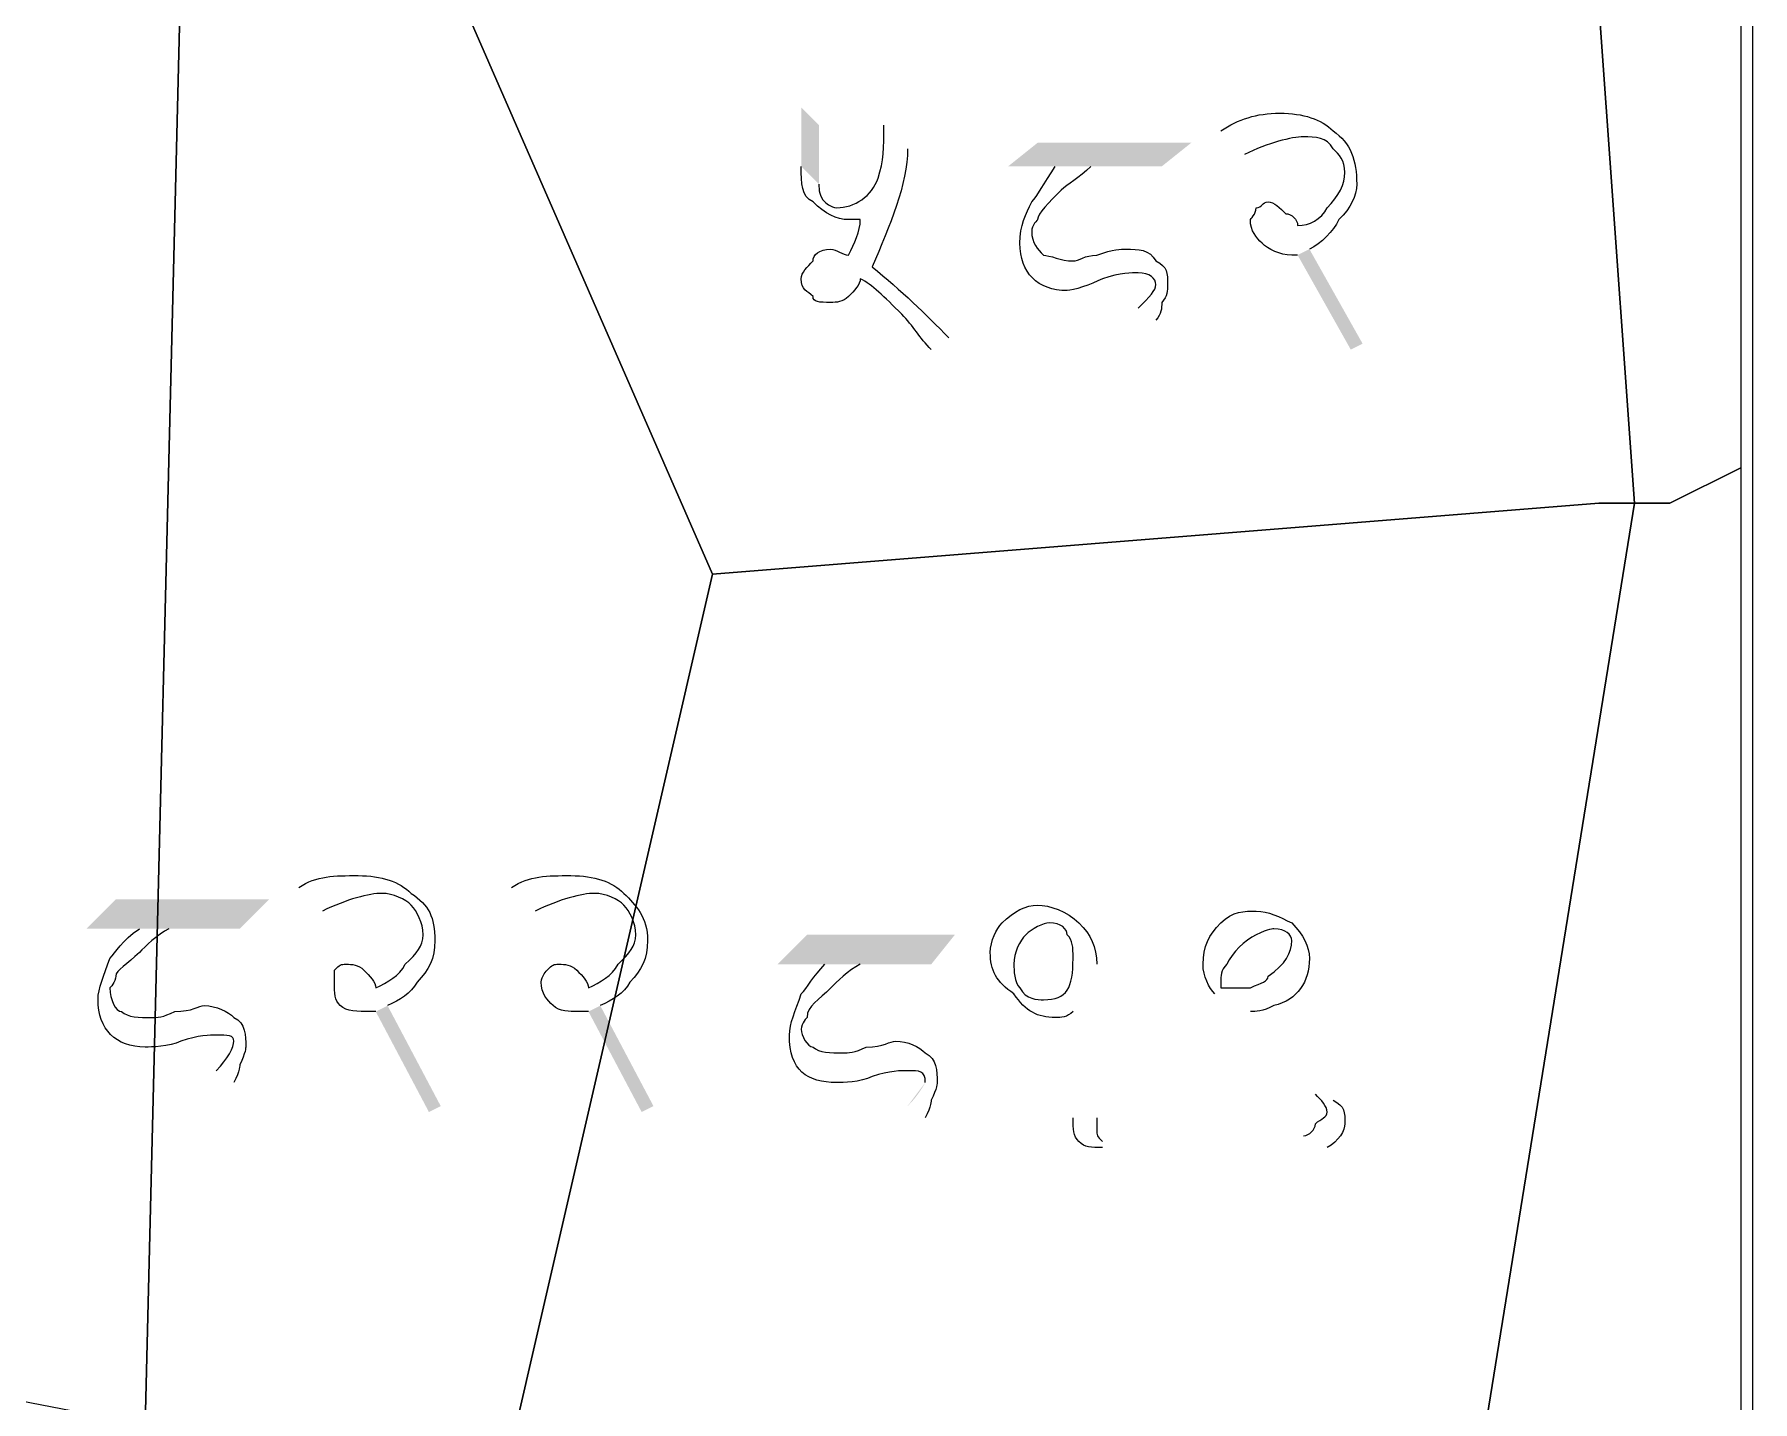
# Model space of a CAD drawing. Header units: metres. Extents: x 345912 to 349030, y 3061206 to 3061792.
# Drawn here: x 346124.85 to 346139.62, y 3061353.09 to 3061364.84 of the extents above; entities that cross this region are included whole.
import ezdxf

# ---------------------------------------------------------------- set-up
doc = ezdxf.new("R2010")
doc.units = ezdxf.units.M
doc.header["$MEASUREMENT"] = 0
doc.layers.add('PDF5_Geometry', color=7, linetype='Continuous')
doc.layers.add('PDF5_Solid Fills', color=7, linetype='Continuous')

msp = doc.modelspace()

# ---------------------------------------------------------------- hatches: boundary and pattern name
at = {"layer": 'PDF5_Solid Fills', "transparency": 33554559}
h = msp.add_hatch(color=256, dxfattribs=at)
h.paths.add_polyline_path([(346132.15414, 3061364.06004), (346132.35734, 3061363.85684)], flags=0)
h.paths.add_polyline_path([(346132.71294, 3061362.23124), (346132.56054, 3061362.12964)], flags=0)
h.paths.add_polyline_path([(346131.44294, 3061363.70444), (346131.44294, 3061364.21244), (346131.59534, 3061364.06004), (346131.59534, 3061363.55204)], flags=0)
h.paths.add_polyline_path([(346133.62734, 3061363.70444), (346133.22094, 3061363.70444), (346133.47494, 3061363.90764), (346134.79574, 3061363.90764), (346134.54174, 3061363.70444), (346133.93214, 3061363.70444)], flags=0)
h.paths.add_polyline_path([(346134.49094, 3061362.38364), (346134.33854, 3061362.48524)], flags=0)
h.paths.add_polyline_path([(346135.25294, 3061363.80604), (346135.04974, 3061364.00924)], flags=0)
h.paths.add_polyline_path([(346135.81174, 3061362.99324), (346136.26894, 3061362.18044), (346136.16734, 3061362.12964), (346135.71014, 3061362.94244)], flags=0)
h = msp.add_hatch(color=256, dxfattribs=at)
h.paths.add_polyline_path([(346125.75333, 3061357.15123), (346125.29613, 3061357.15123), (346125.55013, 3061357.40523), (346126.87093, 3061357.40523), (346126.61693, 3061357.15123), (346126.00733, 3061357.15123)], flags=0)
h.paths.add_polyline_path([(346126.56613, 3061355.83043), (346126.41373, 3061355.93203)], flags=0)
h.paths.add_polyline_path([(346127.32813, 3061357.30363), (346127.12493, 3061357.50683)], flags=0)
h.paths.add_polyline_path([(346127.88693, 3061356.49083), (346128.34413, 3061355.62723), (346128.24253, 3061355.57643), (346127.78533, 3061356.44003)], flags=0)
h.paths.add_polyline_path([(346129.15693, 3061357.30363), (346128.95373, 3061357.50683)], flags=0)
h.paths.add_polyline_path([(346129.71573, 3061356.49083), (346130.17293, 3061355.62723), (346130.07133, 3061355.57643), (346129.61413, 3061356.44003)], flags=0)
h = msp.add_hatch(color=256, dxfattribs=at)
h.paths.add_polyline_path([(346131.64613, 3061356.84645), (346131.23973, 3061356.84645), (346131.49373, 3061357.10045), (346132.76373, 3061357.10045), (346132.56053, 3061356.84645), (346131.95093, 3061356.84645)], flags=0)
h.paths.add_polyline_path([(346132.50973, 3061355.52565), (346132.35733, 3061355.62725)], flags=0)
h.paths.add_polyline_path([(346132.35733, 3061355.62725, 0.07278312), (346132.50973, 3061355.83045)], flags=0)
h.paths.add_polyline_path([(346133.98293, 3061356.84645), (346133.98293, 3061355.52565)], flags=0)
h.paths.add_polyline_path([(346134.03373, 3061355.32245), (346134.03373, 3061355.27165)], flags=0)
h.paths.add_polyline_path([(346135.30373, 3061356.44005), (346136.01493, 3061355.67805)], flags=0)
h.paths.add_polyline_path([(346135.96413, 3061355.27165), (346135.76093, 3061355.37325)], flags=0)
h.paths.add_polyline_path([(346135.86253, 3061355.72885), (346134.99893, 3061356.59245)], flags=0)

# ---------------------------------------------------------------- linework, layer by layer
at = {"layer": 'PDF5_Geometry', "lineweight": 13}
msp.add_lwpolyline([(345911.78374, 3061494.92084), (346139.62175, 3061494.92084), (346139.62175, 3061271.09604), (345911.78374, 3061271.09604)], close=True, dxfattribs=at)
at = {"layer": 'PDF5_Geometry', "lineweight": 9}
for points in [[(346139.52014, 3061361.11365), (346138.91053, 3061360.80884), (346138.60574, 3061360.80884), (346137.99613, 3061369.34324), (346139.52014, 3061370.25764)], [(346139.52014, 3061361.11365), (346138.91053, 3061360.80884), (346138.60574, 3061360.80884), (346137.99613, 3061369.34324), (346139.52014, 3061370.25764)], [(346138.60574, 3061360.80884), (346138.30094, 3061360.80884), (346130.68094, 3061360.19925), (346128.54734, 3061365.07604), (346134.94814, 3061368.12403), (346137.99613, 3061369.34324)], [(346138.60574, 3061360.80884), (346138.30094, 3061360.80884), (346130.68094, 3061360.19925), (346128.54734, 3061365.07604), (346134.94814, 3061368.12403), (346137.99613, 3061369.34324)], [(346125.80414, 3061352.88403), (346116.35534, 3061354.71284), (346118.48895, 3061360.50403), (346120.31773, 3061361.41844), (346121.23213, 3061365.38085), (346125.80414, 3061365.68564), (346126.10895, 3061365.38085)], [(346125.80414, 3061352.88403), (346116.35534, 3061354.71284), (346118.48895, 3061360.50403), (346120.31773, 3061361.41844), (346121.23213, 3061365.38085), (346125.80414, 3061365.68564), (346126.10895, 3061365.38085)], [(346127.32814, 3061365.38085), (346127.63294, 3061365.38085), (346127.93773, 3061365.38085), (346128.24254, 3061365.07604), (346128.54734, 3061365.07604), (346130.68094, 3061360.19925), (346128.85213, 3061352.27444), (346125.80414, 3061352.88403), (346126.10895, 3061365.38085)], [(346127.32814, 3061365.38085), (346127.63294, 3061365.38085), (346127.93773, 3061365.38085), (346128.24254, 3061365.07604), (346128.54734, 3061365.07604), (346130.68094, 3061360.19925), (346128.85213, 3061352.27444), (346125.80414, 3061352.88403), (346126.10895, 3061365.38085)], [(346139.52014, 3061351.36004), (346137.08175, 3061351.36004), (346138.60574, 3061360.80884), (346138.91053, 3061360.80884), (346139.52014, 3061361.11365)], [(346139.52014, 3061351.36004), (346137.08175, 3061351.36004), (346138.60574, 3061360.80884), (346138.91053, 3061360.80884), (346139.52014, 3061361.11365)], [(346137.08175, 3061351.36004), (346128.85213, 3061351.36004), (346128.85213, 3061352.27444), (346130.68094, 3061360.19925), (346138.30094, 3061360.80884), (346138.60574, 3061360.80884)], [(346137.08175, 3061351.36004), (346128.85213, 3061351.36004), (346128.85213, 3061352.27444), (346130.68094, 3061360.19925), (346138.30094, 3061360.80884), (346138.60574, 3061360.80884)]]:
    msp.add_lwpolyline(points, close=True, dxfattribs=at)
at = {"layer": 'PDF5_Geometry', "lineweight": 25}
for points in [[(346135.04974, 3061364.00924), (346135.20214, 3061364.11084), (346135.35454, 3061364.16164), (346135.55774, 3061364.16164)], [(346135.55774, 3061364.16164), (346135.76094, 3061364.16164), (346135.91334, 3061364.11084), (346136.01494, 3061364.00924)], [(346132.10334, 3061363.60284), (346132.15414, 3061363.75524), (346132.15414, 3061363.85684), (346132.15414, 3061364.06004)], [(346135.76094, 3061363.95844), (346135.65934, 3061363.95844), (346135.45614, 3061363.90764), (346135.25294, 3061363.80604)], [(346136.01494, 3061363.85684), (346135.96414, 3061363.95844), (346135.86254, 3061363.95844), (346135.76094, 3061363.95844)], [(346136.01494, 3061364.00924), (346136.16734, 3061363.90764), (346136.21814, 3061363.75524), (346136.21814, 3061363.55204)], [(346132.35734, 3061363.85684), (346132.35734, 3061363.55204), (346132.20494, 3061363.19644), (346132.05254, 3061362.84084)], [(346136.11654, 3061363.65364), (346136.11654, 3061363.75524), (346136.06574, 3061363.80604), (346136.01494, 3061363.85684)], [(346131.54454, 3061363.39964), (346131.44294, 3061363.45044), (346131.44294, 3061363.55204), (346131.44294, 3061363.70444)], [(346133.42414, 3061363.39964), (346133.47494, 3061363.45044), (346133.52574, 3061363.55204), (346133.62734, 3061363.70444)], [(346133.93214, 3061363.70444), (346133.83054, 3061363.60284), (346133.72894, 3061363.55204), (346133.67814, 3061363.50124)], [(346135.96414, 3061363.34884), (346136.06574, 3061363.45044), (346136.11654, 3061363.55204), (346136.11654, 3061363.65364)], [(346131.59534, 3061363.55204), (346131.59534, 3061363.50124), (346131.59534, 3061363.45044), (346131.64614, 3061363.39964)], [(346131.74774, 3061363.34884), (346131.90014, 3061363.34884), (346132.05254, 3061363.45044), (346132.10334, 3061363.60284)], [(346133.67814, 3061363.50124), (346133.57654, 3061363.39964), (346133.47494, 3061363.29804), (346133.47494, 3061363.24724)], [(346136.21814, 3061363.55204), (346136.21814, 3061363.45044), (346136.16734, 3061363.34884), (346136.06574, 3061363.24724)], [(346131.84934, 3061363.24724), (346131.74774, 3061363.24724), (346131.64614, 3061363.29804), (346131.54454, 3061363.39964)], [(346131.64614, 3061363.39964), (346131.64614, 3061363.39964), (346131.69694, 3061363.34884), (346131.74774, 3061363.34884)], [(346133.32254, 3061363.04404), (346133.32254, 3061363.19644), (346133.37334, 3061363.29804), (346133.42414, 3061363.39964)], [(346135.30374, 3061363.24724), (346135.30374, 3061363.24724), (346135.35454, 3061363.29804), (346135.35454, 3061363.34884)], [(346135.35454, 3061363.34884), (346135.40534, 3061363.34884), (346135.40534, 3061363.39964), (346135.45614, 3061363.39964)], [(346135.45614, 3061363.39964), (346135.50694, 3061363.39964), (346135.55774, 3061363.34884), (346135.60854, 3061363.29804)], [(346135.71014, 3061363.19644), (346135.81174, 3061363.19644), (346135.91334, 3061363.24724), (346135.96414, 3061363.34884)], [(346131.84934, 3061362.94244), (346131.90014, 3061363.04404), (346131.95094, 3061363.14564), (346131.95094, 3061363.24724)], [(346131.95094, 3061363.24724), (346131.95094, 3061363.24724), (346131.90014, 3061363.24724), (346131.84934, 3061363.24724)], [(346133.47494, 3061363.24724), (346133.47494, 3061363.24724), (346133.42414, 3061363.19644), (346133.42414, 3061363.14564)], [(346135.40534, 3061363.04404), (346135.35454, 3061363.09484), (346135.30374, 3061363.14564), (346135.30374, 3061363.24724)], [(346135.60854, 3061363.29804), (346135.65934, 3061363.29804), (346135.71014, 3061363.24724), (346135.71014, 3061363.19644)], [(346136.06574, 3061363.24724), (346136.01494, 3061363.14564), (346135.91334, 3061363.04404), (346135.81174, 3061362.99324)], [(346133.72894, 3061362.63764), (346133.47494, 3061362.63764), (346133.32254, 3061362.79004), (346133.32254, 3061363.04404)], [(346133.42414, 3061363.14564), (346133.42414, 3061363.04404), (346133.47494, 3061362.99324), (346133.52574, 3061362.94244)], [(346135.65934, 3061362.94244), (346135.55774, 3061362.94244), (346135.45614, 3061362.99324), (346135.40534, 3061363.04404)], [(346131.44294, 3061362.73924), (346131.44294, 3061362.79004), (346131.49374, 3061362.84084), (346131.54454, 3061362.89164)], [(346131.54454, 3061362.89164), (346131.54454, 3061362.94244), (346131.59534, 3061362.99324), (346131.69694, 3061362.99324)], [(346131.69694, 3061362.99324), (346131.74774, 3061362.99324), (346131.79854, 3061362.94244), (346131.84934, 3061362.94244)], [(346133.52574, 3061362.94244), (346133.57654, 3061362.94244), (346133.67814, 3061362.89164), (346133.77974, 3061362.89164)], [(346133.77974, 3061362.89164), (346133.83054, 3061362.89164), (346133.88134, 3061362.94244), (346133.98294, 3061362.94244)], [(346133.98294, 3061362.94244), (346134.13534, 3061362.99324), (346134.18614, 3061362.99324), (346134.23694, 3061362.99324)], [(346134.23694, 3061362.99324), (346134.33854, 3061362.99324), (346134.44014, 3061362.99324), (346134.49094, 3061362.89164)], [(346134.49094, 3061362.89164), (346134.59254, 3061362.84084), (346134.59254, 3061362.79004), (346134.59254, 3061362.68844)], [(346135.71014, 3061362.94244), (346135.65934, 3061362.94244), (346135.65934, 3061362.94244), (346135.65934, 3061362.94244)], [(346131.54454, 3061362.58684), (346131.49374, 3061362.63764), (346131.44294, 3061362.63764), (346131.44294, 3061362.73924)], [(346131.95094, 3061362.73924), (346131.95094, 3061362.68844), (346131.90014, 3061362.63764), (346131.84934, 3061362.58684)], [(346132.30654, 3061362.43444), (346132.15414, 3061362.58684), (346132.05254, 3061362.68844), (346131.95094, 3061362.73924)], [(346132.05254, 3061362.84084), (346132.30654, 3061362.63764), (346132.50974, 3061362.43444), (346132.71294, 3061362.23124)], [(346134.03374, 3061362.73924), (346133.93214, 3061362.68844), (346133.77974, 3061362.63764), (346133.72894, 3061362.63764)], [(346134.33854, 3061362.79004), (346134.28774, 3061362.79004), (346134.18614, 3061362.79004), (346134.03374, 3061362.73924)], [(346134.49094, 3061362.68844), (346134.49094, 3061362.73924), (346134.44014, 3061362.79004), (346134.33854, 3061362.79004)], [(346134.33854, 3061362.48524), (346134.44014, 3061362.58684), (346134.49094, 3061362.63764), (346134.49094, 3061362.68844)], [(346134.59254, 3061362.68844), (346134.59254, 3061362.63764), (346134.59254, 3061362.58684), (346134.54174, 3061362.53604)], [(346131.69694, 3061362.53604), (346131.59534, 3061362.53604), (346131.54454, 3061362.53604), (346131.54454, 3061362.58684)], [(346131.84934, 3061362.58684), (346131.79854, 3061362.53604), (346131.74774, 3061362.53604), (346131.69694, 3061362.53604)], [(346134.54174, 3061362.53604), (346134.54174, 3061362.48524), (346134.54174, 3061362.43444), (346134.49094, 3061362.38364)], [(346132.56054, 3061362.12964), (346132.45894, 3061362.23124), (346132.40814, 3061362.33284), (346132.30654, 3061362.43444)], [(346127.12493, 3061357.50683), (346127.27733, 3061357.60843), (346127.42973, 3061357.60843), (346127.63293, 3061357.60843)], [(346127.63293, 3061357.60843), (346127.83613, 3061357.60843), (346127.98853, 3061357.55763), (346128.09013, 3061357.45603)], [(346128.95373, 3061357.50683), (346129.10613, 3061357.60843), (346129.25853, 3061357.60843), (346129.46173, 3061357.60843)], [(346129.46173, 3061357.60843), (346129.66493, 3061357.60843), (346129.81733, 3061357.55763), (346129.91893, 3061357.45603)], [(346127.83613, 3061357.45603), (346127.73453, 3061357.45603), (346127.53133, 3061357.40523), (346127.32813, 3061357.30363)], [(346128.09013, 3061357.35443), (346128.03933, 3061357.40523), (346127.93773, 3061357.45603), (346127.83613, 3061357.45603)], [(346128.09013, 3061357.45603), (346128.24253, 3061357.35443), (346128.29333, 3061357.25283), (346128.29333, 3061357.04963)], [(346129.66493, 3061357.45603), (346129.56333, 3061357.45603), (346129.36013, 3061357.40523), (346129.15693, 3061357.30363)], [(346129.91893, 3061357.35443), (346129.86813, 3061357.40523), (346129.76653, 3061357.45603), (346129.66493, 3061357.45603)], [(346129.91893, 3061357.45603), (346130.02053, 3061357.35443), (346130.12213, 3061357.25283), (346130.12213, 3061357.04963)], [(346128.19173, 3061357.10043), (346128.19173, 3061357.20203), (346128.14093, 3061357.30363), (346128.09013, 3061357.35443)], [(346130.02053, 3061357.10043), (346130.02053, 3061357.20203), (346129.96973, 3061357.30363), (346129.91893, 3061357.35443)], [(346133.17013, 3061357.20205), (346133.27173, 3061357.30365), (346133.37333, 3061357.35445), (346133.47493, 3061357.35445)], [(346133.47493, 3061357.35445), (346133.57653, 3061357.35445), (346133.72893, 3061357.30365), (346133.83053, 3061357.20205)], [(346135.04973, 3061357.20205), (346135.15133, 3061357.30365), (346135.25293, 3061357.30365), (346135.35453, 3061357.30365)], [(346135.35453, 3061357.30365), (346135.45613, 3061357.30365), (346135.55773, 3061357.25285), (346135.65933, 3061357.20205)], [(346125.49933, 3061356.89723), (346125.55013, 3061356.94803), (346125.60093, 3061357.04963), (346125.75333, 3061357.15123)], [(346126.00733, 3061357.15123), (346125.90573, 3061357.10043), (346125.80413, 3061356.99883), (346125.75333, 3061356.94803)], [(346133.06853, 3061356.94805), (346133.06853, 3061357.04965), (346133.11933, 3061357.15125), (346133.17013, 3061357.20205)], [(346133.57653, 3061357.20205), (346133.52573, 3061357.20205), (346133.42413, 3061357.15125), (346133.37333, 3061357.10045)], [(346133.72893, 3061357.10045), (346133.72893, 3061357.15125), (346133.67813, 3061357.20205), (346133.57653, 3061357.20205)], [(346133.83053, 3061357.20205), (346133.93213, 3061357.10045), (346133.98293, 3061356.99885), (346133.98293, 3061356.84645)], [(346134.89733, 3061356.84645), (346134.89733, 3061356.99885), (346134.94813, 3061357.10045), (346135.04973, 3061357.20205)], [(346135.50693, 3061357.15125), (346135.50693, 3061357.15125), (346135.45613, 3061357.15125), (346135.35453, 3061357.10045)], [(346135.65933, 3061357.04965), (346135.65933, 3061357.10045), (346135.60853, 3061357.15125), (346135.50693, 3061357.15125)], [(346135.65933, 3061357.20205), (346135.76093, 3061357.10045), (346135.81173, 3061356.99885), (346135.81173, 3061356.89725)], [(346128.03933, 3061356.84643), (346128.14093, 3061356.94803), (346128.19173, 3061356.99883), (346128.19173, 3061357.10043)], [(346128.29333, 3061357.04963), (346128.29333, 3061356.89723), (346128.24253, 3061356.79563), (346128.14093, 3061356.69403)], [(346129.86813, 3061356.84643), (346129.96973, 3061356.94803), (346130.02053, 3061356.99883), (346130.02053, 3061357.10043)], [(346130.12213, 3061357.04963), (346130.12213, 3061356.89723), (346130.07133, 3061356.79563), (346129.96973, 3061356.69403)], [(346133.37333, 3061357.10045), (346133.32253, 3061357.04965), (346133.27173, 3061356.94805), (346133.27173, 3061356.84645)], [(346133.77973, 3061356.89725), (346133.77973, 3061356.99885), (346133.77973, 3061357.04965), (346133.72893, 3061357.10045)], [(346135.35453, 3061357.10045), (346135.25293, 3061357.04965), (346135.15133, 3061356.94805), (346135.10053, 3061356.84645)], [(346135.45613, 3061356.74485), (346135.60853, 3061356.84645), (346135.65933, 3061356.94805), (346135.65933, 3061357.04965)], [(346125.39773, 3061356.54163), (346125.39773, 3061356.64323), (346125.44853, 3061356.74483), (346125.49933, 3061356.89723)], [(346125.75333, 3061356.94803), (346125.65173, 3061356.84643), (346125.55013, 3061356.79563), (346125.55013, 3061356.74483)], [(346127.42973, 3061356.79563), (346127.48053, 3061356.84643), (346127.48053, 3061356.84643), (346127.53133, 3061356.84643)], [(346127.53133, 3061356.84643), (346127.58213, 3061356.84643), (346127.63293, 3061356.84643), (346127.68373, 3061356.79563)], [(346127.78533, 3061356.64323), (346127.88693, 3061356.69403), (346127.98853, 3061356.74483), (346128.03933, 3061356.84643)], [(346129.25853, 3061356.79563), (346129.30933, 3061356.84643), (346129.30933, 3061356.84643), (346129.36013, 3061356.84643)], [(346129.36013, 3061356.84643), (346129.41093, 3061356.84643), (346129.46173, 3061356.84643), (346129.51253, 3061356.79563)], [(346129.61413, 3061356.64323), (346129.71573, 3061356.69403), (346129.81733, 3061356.74483), (346129.86813, 3061356.84643)], [(346131.44293, 3061356.59245), (346131.49373, 3061356.64325), (346131.54453, 3061356.74485), (346131.64613, 3061356.84645)], [(346131.95093, 3061356.84645), (346131.84933, 3061356.79565), (346131.74773, 3061356.69405), (346131.69693, 3061356.64325)], [(346133.27173, 3061356.59245), (346133.11933, 3061356.69405), (346133.06853, 3061356.79565), (346133.06853, 3061356.94805)], [(346133.27173, 3061356.84645), (346133.27173, 3061356.79565), (346133.27173, 3061356.69405), (346133.32253, 3061356.64325)], [(346133.52573, 3061356.54165), (346133.72893, 3061356.54165), (346133.77973, 3061356.64325), (346133.77973, 3061356.89725)], [(346134.99893, 3061356.59245), (346134.94813, 3061356.64325), (346134.89733, 3061356.74485), (346134.89733, 3061356.84645)], [(346135.10053, 3061356.84645), (346135.04973, 3061356.79565), (346135.04973, 3061356.74485), (346135.04973, 3061356.69405)], [(346135.81173, 3061356.89725), (346135.81173, 3061356.69405), (346135.71013, 3061356.54165), (346135.50693, 3061356.49085)], [(346125.55013, 3061356.74483), (346125.55013, 3061356.69403), (346125.49933, 3061356.64323), (346125.49933, 3061356.64323)], [(346127.42973, 3061356.69403), (346127.42973, 3061356.74483), (346127.42973, 3061356.79563), (346127.42973, 3061356.79563)], [(346127.48053, 3061356.49083), (346127.42973, 3061356.54163), (346127.42973, 3061356.59243), (346127.42973, 3061356.69403)], [(346127.68373, 3061356.79563), (346127.73453, 3061356.74483), (346127.78533, 3061356.69403), (346127.78533, 3061356.64323)], [(346128.14093, 3061356.69403), (346128.09013, 3061356.59243), (346127.98853, 3061356.54163), (346127.88693, 3061356.49083)], [(346129.20773, 3061356.69403), (346129.20773, 3061356.74483), (346129.25853, 3061356.79563), (346129.25853, 3061356.79563)], [(346129.30933, 3061356.49083), (346129.25853, 3061356.54163), (346129.20773, 3061356.59243), (346129.20773, 3061356.69403)], [(346129.51253, 3061356.79563), (346129.56333, 3061356.74483), (346129.61413, 3061356.69403), (346129.61413, 3061356.64323)], [(346129.96973, 3061356.69403), (346129.91893, 3061356.59243), (346129.81733, 3061356.54163), (346129.71573, 3061356.49083)], [(346135.04973, 3061356.69405), (346135.04973, 3061356.69405), (346135.04973, 3061356.69405), (346135.04973, 3061356.64325)], [(346135.30373, 3061356.64325), (346135.40533, 3061356.69405), (346135.45613, 3061356.69405), (346135.45613, 3061356.74485)], [(346125.80413, 3061356.13523), (346125.55013, 3061356.13523), (346125.39773, 3061356.28763), (346125.39773, 3061356.54163)], [(346125.49933, 3061356.64323), (346125.49933, 3061356.54163), (346125.55013, 3061356.44003), (346125.60093, 3061356.44003)], [(346131.34133, 3061356.23685), (346131.34133, 3061356.33845), (346131.39213, 3061356.44005), (346131.44293, 3061356.59245)], [(346131.69693, 3061356.64325), (346131.59533, 3061356.54165), (346131.49373, 3061356.49085), (346131.49373, 3061356.38925)], [(346133.62733, 3061356.38925), (346133.47493, 3061356.38925), (346133.37333, 3061356.44005), (346133.27173, 3061356.59245)], [(346133.32253, 3061356.64325), (346133.37333, 3061356.54165), (346133.47493, 3061356.54165), (346133.52573, 3061356.54165)], [(346135.04973, 3061356.64325), (346135.10053, 3061356.64325), (346135.10053, 3061356.64325), (346135.15133, 3061356.64325)], [(346135.15133, 3061356.64325), (346135.20213, 3061356.64325), (346135.25293, 3061356.64325), (346135.30373, 3061356.64325)], [(346125.60093, 3061356.44003), (346125.65173, 3061356.38923), (346125.75333, 3061356.38923), (346125.85493, 3061356.38923)], [(346125.85493, 3061356.38923), (346125.90573, 3061356.38923), (346125.95653, 3061356.38923), (346126.05813, 3061356.44003)], [(346126.05813, 3061356.44003), (346126.21053, 3061356.44003), (346126.26133, 3061356.49083), (346126.31213, 3061356.49083)], [(346126.31213, 3061356.49083), (346126.41373, 3061356.49083), (346126.51533, 3061356.44003), (346126.56613, 3061356.38923)], [(346126.56613, 3061356.38923), (346126.66773, 3061356.33843), (346126.66773, 3061356.23683), (346126.66773, 3061356.13523)], [(346127.73453, 3061356.44003), (346127.63293, 3061356.44003), (346127.53133, 3061356.44003), (346127.48053, 3061356.49083)], [(346127.78533, 3061356.44003), (346127.73453, 3061356.44003), (346127.73453, 3061356.44003), (346127.73453, 3061356.44003)], [(346129.51253, 3061356.44003), (346129.46173, 3061356.44003), (346129.36013, 3061356.44003), (346129.30933, 3061356.49083)], [(346129.61413, 3061356.44003), (346129.56333, 3061356.44003), (346129.56333, 3061356.44003), (346129.51253, 3061356.44003)], [(346131.49373, 3061356.38925), (346131.49373, 3061356.38925), (346131.44293, 3061356.33845), (346131.44293, 3061356.28765)], [(346133.77973, 3061356.44005), (346133.72893, 3061356.38925), (346133.67813, 3061356.38925), (346133.62733, 3061356.38925)], [(346135.50693, 3061356.49085), (346135.40533, 3061356.44005), (346135.35453, 3061356.44005), (346135.30373, 3061356.44005)], [(346126.41373, 3061356.23683), (346126.36293, 3061356.23683), (346126.26133, 3061356.23683), (346126.10893, 3061356.18603)], [(346126.56613, 3061356.18603), (346126.56613, 3061356.23683), (346126.51533, 3061356.23683), (346126.41373, 3061356.23683)], [(346131.74773, 3061355.83045), (346131.49373, 3061355.83045), (346131.34133, 3061355.93205), (346131.34133, 3061356.23685)], [(346131.44293, 3061356.28765), (346131.44293, 3061356.23685), (346131.49373, 3061356.13525), (346131.54453, 3061356.13525)], [(346126.10893, 3061356.18603), (346126.00733, 3061356.13523), (346125.85493, 3061356.13523), (346125.80413, 3061356.13523)], [(346126.41373, 3061355.93203), (346126.51533, 3061356.03363), (346126.56613, 3061356.13523), (346126.56613, 3061356.18603)], [(346126.66773, 3061356.13523), (346126.66773, 3061356.13523), (346126.66773, 3061356.08443), (346126.61693, 3061355.98283)], [(346131.54453, 3061356.13525), (346131.59533, 3061356.08445), (346131.69693, 3061356.08445), (346131.79853, 3061356.08445)], [(346131.79853, 3061356.08445), (346131.84933, 3061356.08445), (346131.90013, 3061356.08445), (346132.00173, 3061356.13525)], [(346132.00173, 3061356.13525), (346132.15413, 3061356.13525), (346132.20493, 3061356.18605), (346132.25573, 3061356.18605)], [(346132.25573, 3061356.18605), (346132.35733, 3061356.18605), (346132.45893, 3061356.13525), (346132.50973, 3061356.08445)], [(346126.61693, 3061355.98283), (346126.61693, 3061355.98283), (346126.61693, 3061355.93203), (346126.56613, 3061355.83043)], [(346132.50973, 3061356.08445), (346132.61133, 3061356.03365), (346132.61133, 3061355.93205), (346132.61133, 3061355.83045)], [(346132.05253, 3061355.88125), (346131.95093, 3061355.83045), (346131.79853, 3061355.83045), (346131.74773, 3061355.83045)], [(346132.35733, 3061355.93205), (346132.30653, 3061355.93205), (346132.20493, 3061355.93205), (346132.05253, 3061355.88125)], [(346132.50973, 3061355.83045), (346132.50973, 3061355.93205), (346132.45893, 3061355.93205), (346132.35733, 3061355.93205)], [(346132.61133, 3061355.83045), (346132.61133, 3061355.83045), (346132.61133, 3061355.77965), (346132.56053, 3061355.67805)], [(346132.56053, 3061355.67805), (346132.56053, 3061355.67805), (346132.56053, 3061355.62725), (346132.50973, 3061355.52565)], [(346135.96413, 3061355.57645), (346135.96413, 3061355.62725), (346135.91333, 3061355.67805), (346135.86253, 3061355.72885)], [(346136.01493, 3061355.67805), (346136.11653, 3061355.62725), (346136.11653, 3061355.57645), (346136.11653, 3061355.47485)], [(346133.83053, 3061355.32245), (346133.77973, 3061355.37325), (346133.77973, 3061355.42405), (346133.77973, 3061355.52565)], [(346133.98293, 3061355.52565), (346133.98293, 3061355.47485), (346133.98293, 3061355.42405), (346133.98293, 3061355.42405)], [(346135.86253, 3061355.47485), (346135.91333, 3061355.52565), (346135.96413, 3061355.52565), (346135.96413, 3061355.57645)], [(346133.98293, 3061355.42405), (346133.98293, 3061355.37325), (346133.98293, 3061355.37325), (346134.03373, 3061355.32245)], [(346135.76093, 3061355.37325), (346135.81173, 3061355.37325), (346135.86253, 3061355.42405), (346135.86253, 3061355.47485)], [(346136.11653, 3061355.47485), (346136.11653, 3061355.42405), (346136.06573, 3061355.32245), (346135.96413, 3061355.27165)], [(346134.03373, 3061355.27165), (346133.93213, 3061355.27165), (346133.88133, 3061355.27165), (346133.83053, 3061355.32245)]]:
    msp.add_open_spline(points, degree=3, dxfattribs=at)

doc.saveas('drawing.dxf')
